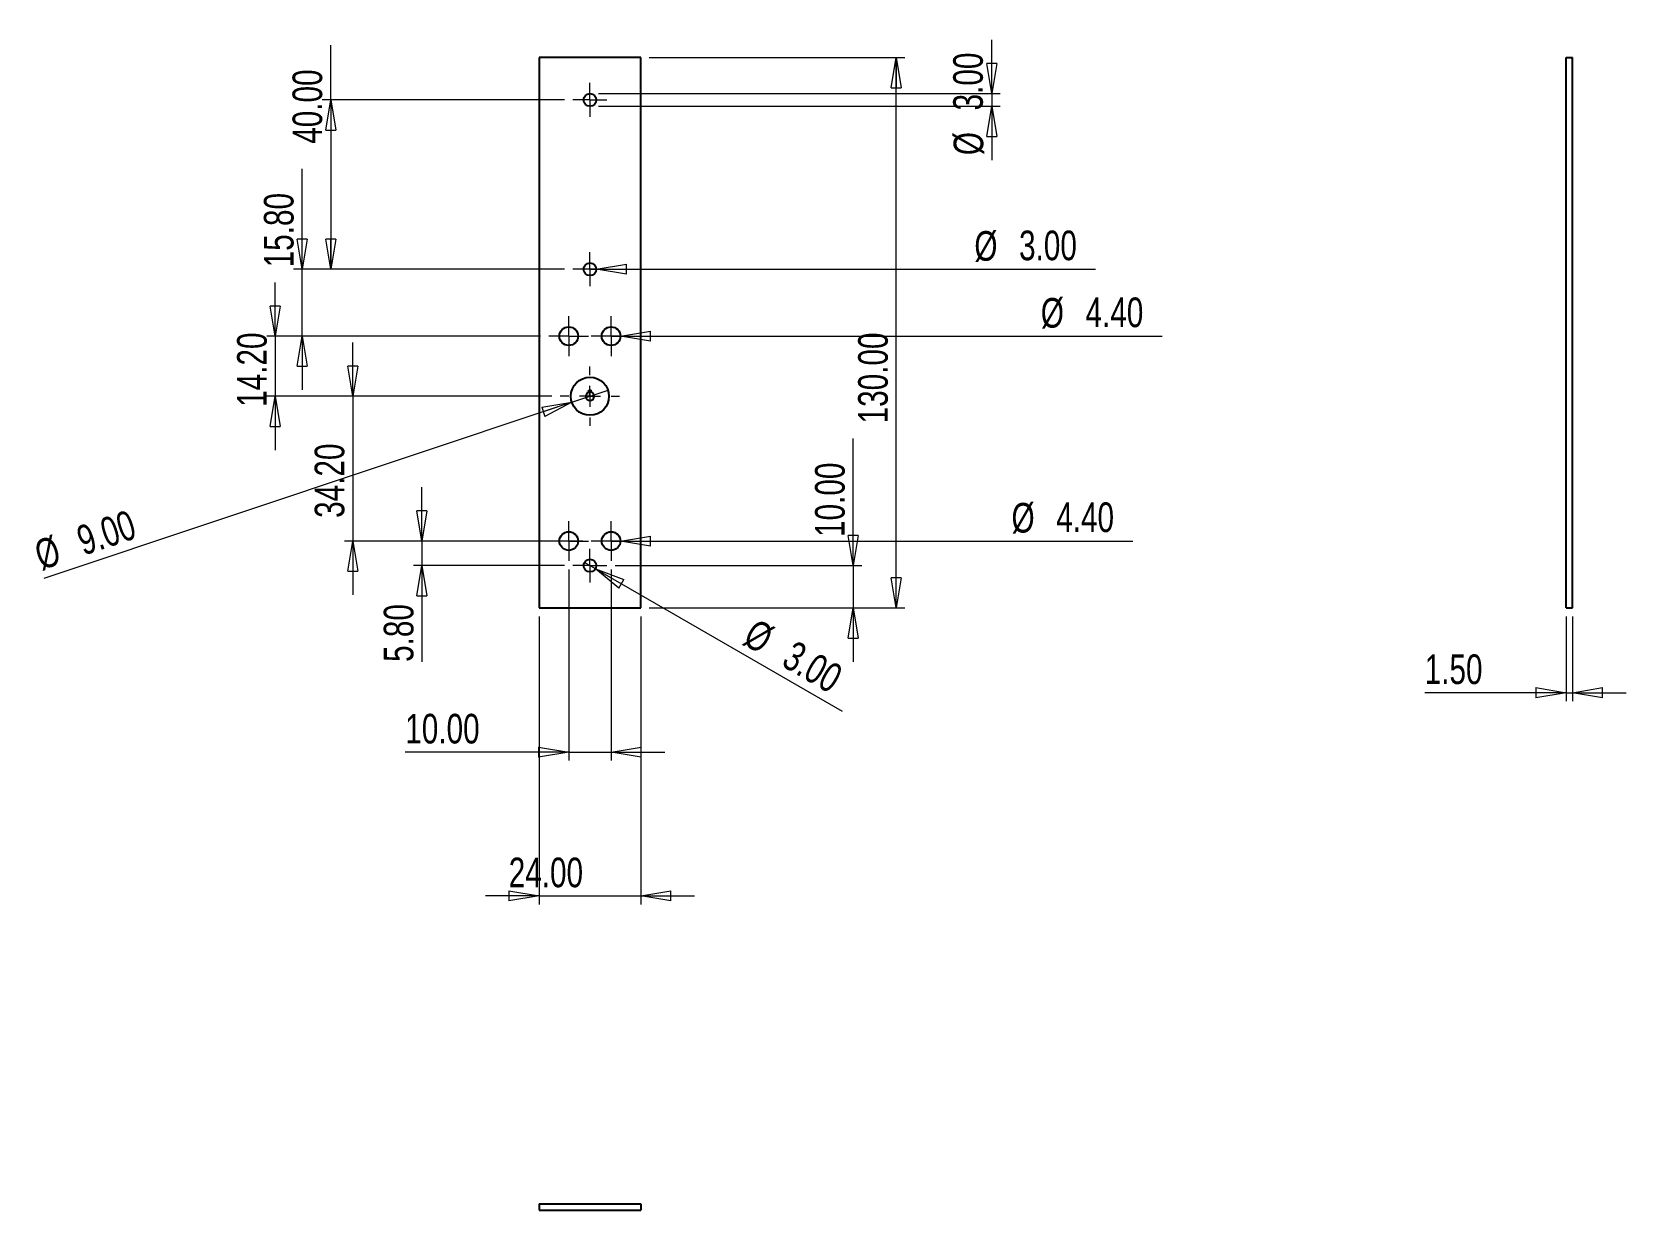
# Model space of a CAD drawing. Header units: millimetres. Extents: x 9 to 197, y 57 to 197.
import ezdxf

# ---------------------------------------------------------------- set-up
doc = ezdxf.new("R2010")
doc.units = ezdxf.units.MM
doc.linetypes.add('CENTERX2', pattern=[20.32, 12.7, -2.54, 2.54, -2.54])
doc.styles.add('SLDTEXTSTYLE0', font='TXT', dxfattribs={"width": 0.75})
doc.dimstyles.new('SLDDIMSTYLE0', dxfattribs={"dimtxt": 3.5, "dimasz": 3.556, "dimexe": 0, "dimexo": 0.0625, "dimgap": 0.875, "dimtad": 1, "dimlfac": 2, "dimrnd": 1e-09, "dimzin": 4, "dimdsep": 46, "dimtxsty": 'SLDTEXTSTYLE0', "dimblk1": 'CLOSED', "dimblk2": 'CLOSED', "dimsah": 1, "dimcen": 0.09, "dimadec": 0, "dimazin": 1, "dimtfac": 1, "dimtofl": 0, "dimtmove": 0, "dimatfit": 3, "dimldrblk": 'CLOSED', "dimfxl": 0, "dimfrac": 2, "dimtolj": 1, "dimtzin": 12, "dimarcsym": 0})
doc.dimstyles.new('SLDDIMSTYLE1', dxfattribs={"dimtxt": 3.5, "dimasz": 3.556, "dimexe": 0, "dimexo": 0.0625, "dimgap": 0.875, "dimtad": 1, "dimlfac": 2, "dimrnd": 1e-09, "dimzin": 4, "dimdsep": 46, "dimtxsty": 'SLDTEXTSTYLE0', "dimblk1": 'CLOSED', "dimblk2": 'CLOSED', "dimsah": 1, "dimcen": 0.09, "dimadec": 0, "dimazin": 1, "dimtfac": 1, "dimtmove": 0, "dimatfit": 0, "dimldrblk": 'CLOSED', "dimfxl": 0, "dimfrac": 2, "dimtolj": 1, "dimtzin": 12, "dimarcsym": 0})
doc.dimstyles.new('SLDDIMSTYLE2', dxfattribs={"dimtxt": 3.5, "dimasz": 3.556, "dimexe": 0, "dimexo": 0.0625, "dimgap": 0.875, "dimtad": 1, "dimlfac": 2, "dimrnd": 1e-09, "dimzin": 4, "dimdsep": 46, "dimtxsty": 'SLDTEXTSTYLE0', "dimblk1": 'NONE', "dimblk2": 'CLOSED', "dimsah": 1, "dimcen": 0, "dimadec": 0, "dimazin": 1, "dimtfac": 1, "dimtmove": 0, "dimatfit": 3, "dimldrblk": 'NONE', "dimfxl": 0, "dimfrac": 2, "dimtolj": 1, "dimtzin": 12, "dimarcsym": 0})

# ---------------------------------------------------------------- blocks, each defined once
blk = doc.blocks.new('_Closed')
at = {"color": 0, "linetype": 'ByBlock', "lineweight": -2}
for p, q in [((-1, 0.166667), (0, 0)), ((-1, 0.166667), (-1, -0.166667)), ((0, 0), (-1, -0.166667)), ((0, 0), (-1, 0))]:
    blk.add_line(p, q, dxfattribs=at)
blk = doc.blocks.new('_D')
at = {"color": 7, "linetype": 'Continuous', "lineweight": 0}
for p, q in [((81.46, 193.49), (111.66, 193.49)), ((110.66, 128.49), (110.66, 193.49)), ((81.46, 128.49), (111.66, 128.49))]:
    blk.add_line(p, q, dxfattribs=at)
at = {"color": 7, "linetype": 'Continuous', "lineweight": 18, "xscale": 3.556, "yscale": 3.556}
for p, rotation in [((110.66, 193.49, -0.38), 90.0000000000004), ((110.66, 128.49, -0.38), 270.0000000000004)]:
    blk.add_blockref('_Closed', p, dxfattribs=dict(at, rotation=rotation))
at = {"color": 7, "linetype": 'Continuous', "lineweight": 18, "insert": (106.15, 150.29), "char_height": 3.5, "attachment_point": 1, "rotation": 90, "style": 'SLDTEXTSTYLE0'}
blk.add_mtext('130.00', dxfattribs=at)
blk = doc.blocks.new('_D_1')
at = {"color": 7, "linetype": 'Continuous', "lineweight": 0}
for p, q in [((68.46, 127.49), (68.46, 93.49)), ((80.46, 127.49), (80.46, 93.49)), ((68.46, 94.49), (62.11, 94.49)), ((68.46, 94.49), (80.46, 94.49)), ((80.46, 94.49), (86.81, 94.49))]:
    blk.add_line(p, q, dxfattribs=at)
at = {"color": 7, "linetype": 'Continuous', "lineweight": 18, "xscale": 3.556, "yscale": 3.556}
blk.add_blockref('_Closed', (68.46, 94.49, -0.38), dxfattribs=at)
at = {"color": 7, "linetype": 'Continuous', "lineweight": 18, "xscale": 3.556, "yscale": 3.556, "rotation": 180.0000000000004}
blk.add_blockref('_Closed', (80.46, 94.49, -0.38), dxfattribs=at)
at = {"color": 7, "linetype": 'Continuous', "lineweight": 18, "insert": (64.87, 99.01), "char_height": 3.5, "attachment_point": 1, "style": 'SLDTEXTSTYLE0'}
blk.add_mtext('24.00', dxfattribs=at)
blk = doc.blocks.new('_D_2')
at = {"color": 7, "linetype": 'Continuous', "lineweight": 0}
for p, q in [((71.96, 133.04), (71.96, 110.48)), ((76.96, 133.04), (76.96, 110.48)), ((71.96, 111.48), (52.65, 111.48)), ((71.96, 111.48), (76.96, 111.48)), ((76.96, 111.48), (83.31, 111.48))]:
    blk.add_line(p, q, dxfattribs=at)
at = {"color": 7, "linetype": 'Continuous', "lineweight": 18, "xscale": 3.556, "yscale": 3.556}
blk.add_blockref('_Closed', (71.96, 111.48, -0.38), dxfattribs=at)
at = {"color": 7, "linetype": 'Continuous', "lineweight": 18, "xscale": 3.556, "yscale": 3.556, "rotation": 180.0000000000004}
blk.add_blockref('_Closed', (76.96, 111.48, -0.38), dxfattribs=at)
at = {"color": 7, "linetype": 'Continuous', "lineweight": 18, "insert": (52.65, 115.99), "char_height": 3.5, "attachment_point": 1, "style": 'SLDTEXTSTYLE0'}
blk.add_mtext('10.00', dxfattribs=at)
blk = doc.blocks.new('_D_3')
at = {"color": 7, "linetype": 'Continuous', "lineweight": 0}
for p, q in [((105.57, 133.49), (105.57, 148.51)), ((77.46, 133.49), (106.57, 133.49)), ((105.57, 133.49), (105.57, 128.49)), ((81.46, 128.49), (106.57, 128.49)), ((105.57, 128.49), (105.57, 122.14))]:
    blk.add_line(p, q, dxfattribs=at)
at = {"color": 7, "linetype": 'Continuous', "lineweight": 18, "xscale": 3.556, "yscale": 3.556}
for p, rotation in [((105.57, 133.49, -0.38), 270.0000000000004), ((105.57, 128.49, -0.38), 90.0000000000004)]:
    blk.add_blockref('_Closed', p, dxfattribs=dict(at, rotation=rotation))
at = {"color": 7, "linetype": 'Continuous', "lineweight": 18, "insert": (101.06, 136.88), "char_height": 3.5, "attachment_point": 1, "rotation": 90, "style": 'SLDTEXTSTYLE0'}
blk.add_mtext('10.00', dxfattribs=at)
blk = doc.blocks.new('_D_4')
at = {"color": 7, "linetype": 'Continuous', "lineweight": 0}
for p, q in [((54.62, 136.39), (54.62, 142.74)), ((73.61, 136.39), (53.62, 136.39)), ((54.62, 136.39), (54.62, 133.49)), ((71.46, 133.49), (53.62, 133.49)), ((54.62, 133.49), (54.62, 122.12))]:
    blk.add_line(p, q, dxfattribs=at)
at = {"color": 7, "linetype": 'Continuous', "lineweight": 18, "xscale": 3.556, "yscale": 3.556}
for p, rotation in [((54.62, 136.39, -0.38), 270.0000000000004), ((54.62, 133.49, -0.38), 90.0000000000004)]:
    blk.add_blockref('_Closed', p, dxfattribs=dict(at, rotation=rotation))
at = {"color": 7, "linetype": 'Continuous', "lineweight": 18, "insert": (50.11, 122.12), "char_height": 3.5, "attachment_point": 1, "rotation": 90, "style": 'SLDTEXTSTYLE0'}
blk.add_mtext('5.80', dxfattribs=at)
blk = doc.blocks.new('_D_5')
at = {"color": 7, "linetype": 'Continuous', "lineweight": 0}
for p, q in [((46.46, 153.49), (46.46, 159.84)), ((69.96, 153.49), (45.46, 153.49)), ((46.46, 153.49), (46.46, 136.39)), ((68.61, 136.39), (45.46, 136.39)), ((46.46, 136.39), (46.46, 130.04))]:
    blk.add_line(p, q, dxfattribs=at)
at = {"color": 7, "linetype": 'Continuous', "lineweight": 18, "xscale": 3.556, "yscale": 3.556}
for p, rotation in [((46.46, 153.49, -0.38), 270.0000000000004), ((46.46, 136.39, -0.38), 90.0000000000004)]:
    blk.add_blockref('_Closed', p, dxfattribs=dict(at, rotation=rotation))
at = {"color": 7, "linetype": 'Continuous', "lineweight": 18, "insert": (41.95, 139.13), "char_height": 3.5, "attachment_point": 1, "rotation": 90, "style": 'SLDTEXTSTYLE0'}
blk.add_mtext('34.20', dxfattribs=at)
blk = doc.blocks.new('_D_6')
at = {"color": 7, "linetype": 'Continuous', "lineweight": 0}
for p, q in [((37.29, 160.59), (37.29, 166.94)), ((68.61, 160.59), (36.29, 160.59)), ((37.29, 160.59), (37.29, 153.49)), ((69.96, 153.49), (36.29, 153.49)), ((37.29, 153.49), (37.29, 147.14))]:
    blk.add_line(p, q, dxfattribs=at)
at = {"color": 7, "linetype": 'Continuous', "lineweight": 18, "xscale": 3.556, "yscale": 3.556}
for p, rotation in [((37.29, 160.59, -0.38), 270.0000000000004), ((37.29, 153.49, -0.38), 90.0000000000004)]:
    blk.add_blockref('_Closed', p, dxfattribs=dict(at, rotation=rotation))
at = {"color": 7, "linetype": 'Continuous', "lineweight": 18, "insert": (32.78, 152.24), "char_height": 3.5, "attachment_point": 1, "rotation": 90, "style": 'SLDTEXTSTYLE0'}
blk.add_mtext('14.20', dxfattribs=at)
blk = doc.blocks.new('_D_7')
at = {"color": 7, "linetype": 'Continuous', "lineweight": 0}
for p, q in [((40.46, 168.49), (40.46, 180.36)), ((71.46, 168.49), (39.46, 168.49)), ((40.46, 160.59), (40.46, 168.49)), ((68.61, 160.59), (39.46, 160.59)), ((40.46, 160.59), (40.46, 154.24))]:
    blk.add_line(p, q, dxfattribs=at)
at = {"color": 7, "linetype": 'Continuous', "lineweight": 18, "xscale": 3.556, "yscale": 3.556}
for p, rotation in [((40.46, 168.49, -0.38), 270.0000000000004), ((40.46, 160.59, -0.38), 90.0000000000004)]:
    blk.add_blockref('_Closed', p, dxfattribs=dict(at, rotation=rotation))
at = {"color": 7, "linetype": 'Continuous', "lineweight": 18, "insert": (35.95, 168.72), "char_height": 3.5, "attachment_point": 1, "rotation": 90, "style": 'SLDTEXTSTYLE0'}
blk.add_mtext('15.80', dxfattribs=at)
blk = doc.blocks.new('_D_8')
at = {"color": 7, "linetype": 'Continuous', "lineweight": 0}
for p, q in [((43.84, 188.49), (43.84, 194.95)), ((71.46, 188.49), (42.84, 188.49)), ((43.84, 188.49), (43.84, 168.49)), ((71.46, 168.49), (42.84, 168.49))]:
    blk.add_line(p, q, dxfattribs=at)
at = {"color": 7, "linetype": 'Continuous', "lineweight": 18, "xscale": 3.556, "yscale": 3.556}
for p, rotation in [((43.84, 188.49, -0.38), 90.0000000000004), ((43.84, 168.49, -0.38), 270.0000000000004)]:
    blk.add_blockref('_Closed', p, dxfattribs=dict(at, rotation=rotation))
at = {"color": 7, "linetype": 'Continuous', "lineweight": 18, "insert": (39.33, 183.31), "char_height": 3.5, "attachment_point": 1, "rotation": 90, "style": 'SLDTEXTSTYLE0'}
blk.add_mtext('40.00', dxfattribs=at)
blk = doc.blocks.new('_D_9')
at = {"color": 7, "linetype": 'Continuous', "lineweight": 0}
for q in [(73.82, 133.87), (104.25, 116.3)]:
    blk.add_line((75.11, 133.12), q, dxfattribs=at)
at = {"color": 7, "linetype": 'Continuous', "lineweight": 18, "xscale": 3.556, "yscale": 3.556, "rotation": 149.9999999999996}
blk.add_blockref('_Closed', (75.11, 133.12, -0.38), dxfattribs=at)
at = {"color": 7, "linetype": 'Continuous', "lineweight": 18, "char_height": 3.5, "attachment_point": 1, "rotation": 330, "style": 'SLDTEXTSTYLE0'}
for s, insert in [('%%c', (94.09, 127.36)), ('3.00', (98.69, 124.77))]:
    blk.add_mtext(s, dxfattribs=dict(at, insert=insert))
blk = doc.blocks.new('_None')
blk = doc.blocks.new('_D_10')
at = {"color": 7, "linetype": 'Continuous', "lineweight": 0}
for q in [(75.86, 136.39), (138.6, 136.39)]:
    blk.add_line((78.06, 136.39), q, dxfattribs=at)
at = {"color": 7, "linetype": 'Continuous', "lineweight": 18, "xscale": 3.556, "yscale": 3.556, "rotation": 180.0000000000004}
blk.add_blockref('_Closed', (78.06, 136.39, -0.38), dxfattribs=at)
at = {"color": 7, "linetype": 'Continuous', "lineweight": 18, "char_height": 3.5, "attachment_point": 1, "style": 'SLDTEXTSTYLE0'}
for s, insert in [('%%c', (124.27, 140.9)), ('4.40', (129.55, 140.96))]:
    blk.add_mtext(s, dxfattribs=dict(at, insert=insert))
blk = doc.blocks.new('_D_11')
at = {"color": 7, "linetype": 'Continuous', "lineweight": 0}
for q in [(9.97, 131.98), (76.6, 154.21)]:
    blk.add_line((72.33, 152.78), q, dxfattribs=at)
at = {"color": 7, "linetype": 'Continuous', "lineweight": 18, "xscale": 3.556, "yscale": 3.556, "rotation": 18.4447161772246}
blk.add_blockref('_Closed', (72.33, 152.78, -0.38), dxfattribs=at)
at = {"color": 7, "linetype": 'Continuous', "lineweight": 18, "char_height": 3.5, "attachment_point": 1, "rotation": 18.4447, "style": 'SLDTEXTSTYLE0'}
for s, insert in [('9.00', (13.53, 137.98)), ('%%c', (8.54, 136.26))]:
    blk.add_mtext(s, dxfattribs=dict(at, insert=insert))
blk = doc.blocks.new('_D_12')
at = {"color": 7, "linetype": 'Continuous', "lineweight": 0}
for q in [(75.86, 160.59), (142.06, 160.59)]:
    blk.add_line((78.06, 160.59), q, dxfattribs=at)
at = {"color": 7, "linetype": 'Continuous', "lineweight": 18, "xscale": 3.556, "yscale": 3.556, "rotation": 180.0000000000004}
blk.add_blockref('_Closed', (78.06, 160.59, -0.38), dxfattribs=at)
at = {"color": 7, "linetype": 'Continuous', "lineweight": 18, "char_height": 3.5, "attachment_point": 1, "style": 'SLDTEXTSTYLE0'}
for s, insert in [('%%c', (127.73, 165.1)), ('4.40', (133.01, 165.16))]:
    blk.add_mtext(s, dxfattribs=dict(at, insert=insert))
blk = doc.blocks.new('_D_13')
at = {"color": 7, "linetype": 'Continuous', "lineweight": 0}
for q in [(73.71, 168.49), (134.21, 168.49)]:
    blk.add_line((75.21, 168.49), q, dxfattribs=at)
at = {"color": 7, "linetype": 'Continuous', "lineweight": 18, "xscale": 3.556, "yscale": 3.556, "rotation": 180.0000000000004}
blk.add_blockref('_Closed', (75.21, 168.49, -0.38), dxfattribs=at)
at = {"color": 7, "linetype": 'Continuous', "lineweight": 18, "char_height": 3.5, "attachment_point": 1, "style": 'SLDTEXTSTYLE0'}
for s, insert in [('%%c', (119.88, 173)), ('3.00', (125.16, 173.06))]:
    blk.add_mtext(s, dxfattribs=dict(at, insert=insert))
blk = doc.blocks.new('_D_14')
at = {"color": 7, "linetype": 'Continuous', "lineweight": 0}
for p, q in [((121.94, 189.24), (121.94, 195.59)), ((75.46, 189.24), (122.94, 189.24)), ((121.94, 189.24), (121.94, 187.74)), ((75.46, 187.74), (122.94, 187.74)), ((121.94, 187.74), (121.94, 181.39))]:
    blk.add_line(p, q, dxfattribs=at)
at = {"color": 7, "linetype": 'Continuous', "lineweight": 18, "xscale": 3.556, "yscale": 3.556}
for p, rotation in [((121.94, 189.24, -0.38), 270.0000000000004), ((121.94, 187.74, -0.38), 90.0000000000004)]:
    blk.add_blockref('_Closed', p, dxfattribs=dict(at, rotation=rotation))
at = {"color": 7, "linetype": 'Continuous', "lineweight": 18, "char_height": 3.5, "attachment_point": 1, "rotation": 90, "style": 'SLDTEXTSTYLE0'}
for s, insert in [('3.00', (117.38, 187.25)), ('%%c', (117.43, 181.97))]:
    blk.add_mtext(s, dxfattribs=dict(at, insert=insert))
blk = doc.blocks.new('SW_CENTERMARKSYMBOL_0')
at = {"color": 0, "linetype": 'Continuous', "lineweight": 18}
for p, q in [((0, 1.25), (0, 2)), ((-1.25, 0), (-2, 0)), ((0, 0), (-1.25, 0)), ((0, 0), (0, 1.25)), ((0, 0), (0, -1.25)), ((0, 0), (1.25, 0)), ((1.25, 0), (2, 0)), ((0, -1.25), (0, -2))]:
    blk.add_line(p, q, dxfattribs=at)
blk = doc.blocks.new('SW_CENTERMARKSYMBOL_1')
at = {"color": 0, "linetype": 'Continuous', "lineweight": 18}
for p, q in [((0, 2.5), (0, 3.5)), ((-2.5, 0), (-3.5, 0)), ((0, 0), (-1.25, 0)), ((0, 0), (0, 1.25)), ((0, 0), (0, -1.25)), ((0, 0), (1.25, 0)), ((2.5, 0), (3.5, 0)), ((0, -2.5), (0, -3.5))]:
    blk.add_line(p, q, dxfattribs=at)
blk = doc.blocks.new('SW_CENTERMARKSYMBOL_2')
at = {"color": 0, "linetype": 'Continuous', "lineweight": 18}
for p, q in [((0, 1.25), (0, 2)), ((-1.25, 0), (-2, 0)), ((0, 0), (-1.25, 0)), ((0, 0), (0, 1.25)), ((0, 0), (0, -1.25)), ((0, 0), (1.25, 0)), ((1.25, 0), (2, 0)), ((0, -1.25), (0, -2))]:
    blk.add_line(p, q, dxfattribs=at)
blk = doc.blocks.new('SW_CENTERMARKSYMBOL_3')
at = {"color": 0, "linetype": 'Continuous', "lineweight": 18}
for p, q in [((0, 1.25), (0, 2)), ((-1.25, 0), (-2, 0)), ((0, 0), (-1.25, 0)), ((0, 0), (0, 1.25)), ((0, 0), (0, -1.25)), ((0, 0), (1.25, 0)), ((1.25, 0), (2, 0)), ((0, -1.25), (0, -2))]:
    blk.add_line(p, q, dxfattribs=at)
blk = doc.blocks.new('SW_CENTERMARKSYMBOL_4')
at = {"color": 0, "linetype": 'Continuous', "lineweight": 18}
for p, q in [((0, 1.25), (0, 2.35)), ((-1.25, 0), (-2.35, 0)), ((0, 0), (-1.25, 0)), ((0, 0), (0, 1.25)), ((0, 0), (0, -1.25)), ((0, 0), (1.25, 0)), ((1.25, 0), (2.35, 0)), ((0, -1.25), (0, -2.35))]:
    blk.add_line(p, q, dxfattribs=at)
blk = doc.blocks.new('SW_CENTERMARKSYMBOL_5')
at = {"color": 0, "linetype": 'Continuous', "lineweight": 18}
for p, q in [((0, 1.25), (0, 2.35)), ((-1.25, 0), (-2.35, 0)), ((0, 0), (-1.25, 0)), ((0, 0), (0, 1.25)), ((0, 0), (0, -1.25)), ((0, 0), (1.25, 0)), ((1.25, 0), (2.35, 0)), ((0, -1.25), (0, -2.35))]:
    blk.add_line(p, q, dxfattribs=at)
blk = doc.blocks.new('SW_CENTERMARKSYMBOL_6')
at = {"color": 0, "linetype": 'Continuous', "lineweight": 18}
for p, q in [((0, 1.25), (0, 2.35)), ((-1.25, 0), (-2.35, 0)), ((0, 0), (-1.25, 0)), ((0, 0), (0, 1.25)), ((0, 0), (0, -1.25)), ((0, 0), (1.25, 0)), ((1.25, 0), (2.35, 0)), ((0, -1.25), (0, -2.35))]:
    blk.add_line(p, q, dxfattribs=at)
blk = doc.blocks.new('SW_CENTERMARKSYMBOL_7')
at = {"color": 0, "linetype": 'Continuous', "lineweight": 18}
for p, q in [((0, 1.25), (0, 2.35)), ((-1.25, 0), (-2.35, 0)), ((0, 0), (-1.25, 0)), ((0, 0), (0, 1.25)), ((0, 0), (0, -1.25)), ((0, 0), (1.25, 0)), ((1.25, 0), (2.35, 0)), ((0, -1.25), (0, -2.35))]:
    blk.add_line(p, q, dxfattribs=at)
blk = doc.blocks.new('_D_15')
at = {"color": 7, "linetype": 'Continuous', "lineweight": 0}
for p, q in [((189.78, 127.49), (189.78, 117.49)), ((190.53, 127.49), (190.53, 117.49)), ((189.78, 118.49), (173.08, 118.49)), ((189.78, 118.49), (190.53, 118.49)), ((190.53, 118.49), (196.88, 118.49))]:
    blk.add_line(p, q, dxfattribs=at)
at = {"color": 7, "linetype": 'Continuous', "lineweight": 18, "xscale": 3.556, "yscale": 3.556}
blk.add_blockref('_Closed', (189.78, 118.49), dxfattribs=at)
at = {"color": 7, "linetype": 'Continuous', "lineweight": 18, "xscale": 3.556, "yscale": 3.556, "rotation": 180.0000000000004}
blk.add_blockref('_Closed', (190.53, 118.49), dxfattribs=at)
at = {"color": 7, "linetype": 'Continuous', "lineweight": 18, "insert": (173.08, 123.01), "char_height": 3.5, "attachment_point": 1, "style": 'SLDTEXTSTYLE0'}
blk.add_mtext('1.50', dxfattribs=at)

msp = doc.modelspace()

# ---------------------------------------------------------------- linework, layer by layer
at = {"color": 7, "linetype": 'Continuous', "lineweight": 25}
for p, q in [((80.4646, 193.4943), (68.4646, 193.4943)), ((68.4646, 193.4943), (68.4646, 128.4943)), ((80.4646, 128.4943), (80.4646, 193.4943)), ((189.7754, 128.4943), (189.7754, 193.4943)), ((189.7754, 193.4943), (190.5254, 193.4943)), ((190.5254, 128.4943), (190.5254, 193.4943)), ((68.4646, 128.4943), (80.4646, 128.4943)), ((189.7754, 128.4943), (190.5254, 128.4943)), ((68.4646, 58.134), (68.4646, 57.384)), ((68.4646, 58.134), (80.4646, 58.134)), ((68.4646, 57.384), (80.4646, 57.384)), ((80.4646, 58.134), (80.4646, 57.384))]:
    msp.add_line(p, q, dxfattribs=at)
at = {"color": 7, "linetype": 'Continuous'}
for p, q in [((74.3171, 153.972), (74.3171, 154.222)), ((74.3171, 154.222), (74.6121, 154.222)), ((74.6121, 153.972), (74.6121, 154.222))]:
    msp.add_line(p, q, dxfattribs=at)
at = {"color": 7, "linetype": 'CENTERX2'}
for p, q in [((74.4489, 153.4943), (74.4646, 153.4943)), ((74.4646, 153.4943), (74.4646, 154.222))]:
    msp.add_line(p, q, dxfattribs=at)
at = {"color": 7, "linetype": 'Continuous', "lineweight": 25}
for centre, radius in [((74.4646, 188.4943), 0.75), ((74.4646, 168.4943), 0.75), ((71.9646, 160.5943), 1.1), ((76.9646, 160.5943), 1.1), ((74.4646, 153.4943), 2.25), ((71.9646, 136.3943), 1.1), ((76.9646, 136.3943), 1.1), ((74.4646, 133.4943), 0.75)]:
    msp.add_circle(centre, radius, dxfattribs=at)
at = {"color": 7, "linetype": 'Continuous'}
msp.add_arc((74.4646, 153.4943), 0.5, 107.157537, 72.842463, dxfattribs=at)

# ---------------------------------------------------------------- block references
at = {"color": 7, "linetype": 'Continuous', "lineweight": 18}
for name, p in [('SW_CENTERMARKSYMBOL_3', (74.4646, 188.4943)), ('SW_CENTERMARKSYMBOL_0', (74.4646, 168.4943)), ('SW_CENTERMARKSYMBOL_5', (71.9646, 160.5943)), ('SW_CENTERMARKSYMBOL_4', (76.9646, 160.5943)), ('SW_CENTERMARKSYMBOL_1', (74.4646, 153.4943)), ('SW_CENTERMARKSYMBOL_7', (71.9646, 136.3943)), ('SW_CENTERMARKSYMBOL_6', (76.9646, 136.3943)), ('SW_CENTERMARKSYMBOL_2', (74.4646, 133.4943))]:
    msp.add_blockref(name, p, dxfattribs=at)

# ---------------------------------------------------------------- dimensions: what is measured, and where the dimension line sits
dim = msp.add_linear_dim(base=(121.9412, 187.7443), p1=(74.4646, 189.2443), p2=(74.4646, 187.7443), angle=90, text='%%c<>', dimstyle='SLDDIMSTYLE1', dxfattribs=at)
dim.commit()
dim.dimension.update_dxf_attribs({"geometry": '_D_14', "text_midpoint": (121.9412, 189.1337), "dimtype": 160})
for base, p1, p2, dimstyle, picture, middle in [((43.8445, 168.4943), (72.4646, 188.4943), (72.4646, 168.4943), 'SLDDIMSTYLE0', '_D_8', (43.8445, 189.1337)), ((110.6624, 193.4943), (80.4646, 128.4943), (80.4646, 193.4943), 'SLDDIMSTYLE0', '_D', (110.6624, 157.3975)), ((40.4646, 168.4943), (69.6146, 160.5943), (72.4646, 168.4943), 'SLDDIMSTYLE1', '_D_7', (40.4646, 174.5393)), ((37.2896, 153.4943), (69.6146, 160.5943), (70.9646, 153.4943), 'SLDDIMSTYLE1', '_D_6', (37.2896, 158.0595)), ((46.4646, 136.3943), (70.9646, 153.4943), (69.6146, 136.3943), 'SLDDIMSTYLE1', '_D_5', (46.4646, 144.9443)), ((105.5714, 128.4943), (76.4646, 133.4943), (80.4646, 128.4943), 'SLDDIMSTYLE1', '_D_3', (105.5714, 142.6962)), ((54.6204, 133.4943), (74.6146, 136.3943), (72.4646, 133.4943), 'SLDDIMSTYLE1', '_D_4', (54.6204, 126.6415))]:
    dim = msp.add_linear_dim(base=base, p1=p1, p2=p2, angle=90, dimstyle=dimstyle, dxfattribs=at)
    dim.commit()
    dim.dimension.update_dxf_attribs({"geometry": picture, "text_midpoint": middle, "dimtype": 160})
for p1, p2, picture, middle in [((73.7146, 168.4943), (75.2146, 168.4943), '_D_13', (127.1212, 168.4943)), ((75.8646, 160.5943), (78.0646, 160.5943), '_D_12', (134.9676, 160.5943)), ((76.599, 154.2061), (72.3302, 152.7824), '_D_11', (16.7018, 134.2291)), ((75.8646, 136.3943), (78.0646, 136.3943), '_D_10', (131.5058, 136.3943)), ((73.8151, 133.8693), (75.1142, 133.1193), '_D_9', (98.1672, 119.8096))]:
    dim = msp.add_diameter_dim_2p(p1=p1, p2=p2, dimstyle='SLDDIMSTYLE2', dxfattribs=at)
    dim.commit()
    dim.dimension.update_dxf_attribs({"geometry": picture, "text_midpoint": middle, "dimtype": 163})
for base, p1, p2, picture, middle in [((76.9646, 111.4753), (71.9646, 134.0443), (76.9646, 134.0443), '_D_2', (58.4646, 111.4753)), ((80.4646, 94.4943), (68.4646, 128.4943), (80.4646, 128.4943), '_D_1', (70.6857, 94.4943)), ((190.5254, 118.4943), (189.7754, 128.4943), (190.5254, 128.4943), '_D_15', (177.6067, 118.4943))]:
    dim = msp.add_linear_dim(base=base, p1=p1, p2=p2, dimstyle='SLDDIMSTYLE1', dxfattribs=at)
    dim.commit()
    dim.dimension.update_dxf_attribs({"geometry": picture, "text_midpoint": middle, "dimtype": 160})

doc.saveas('drawing.dxf')
